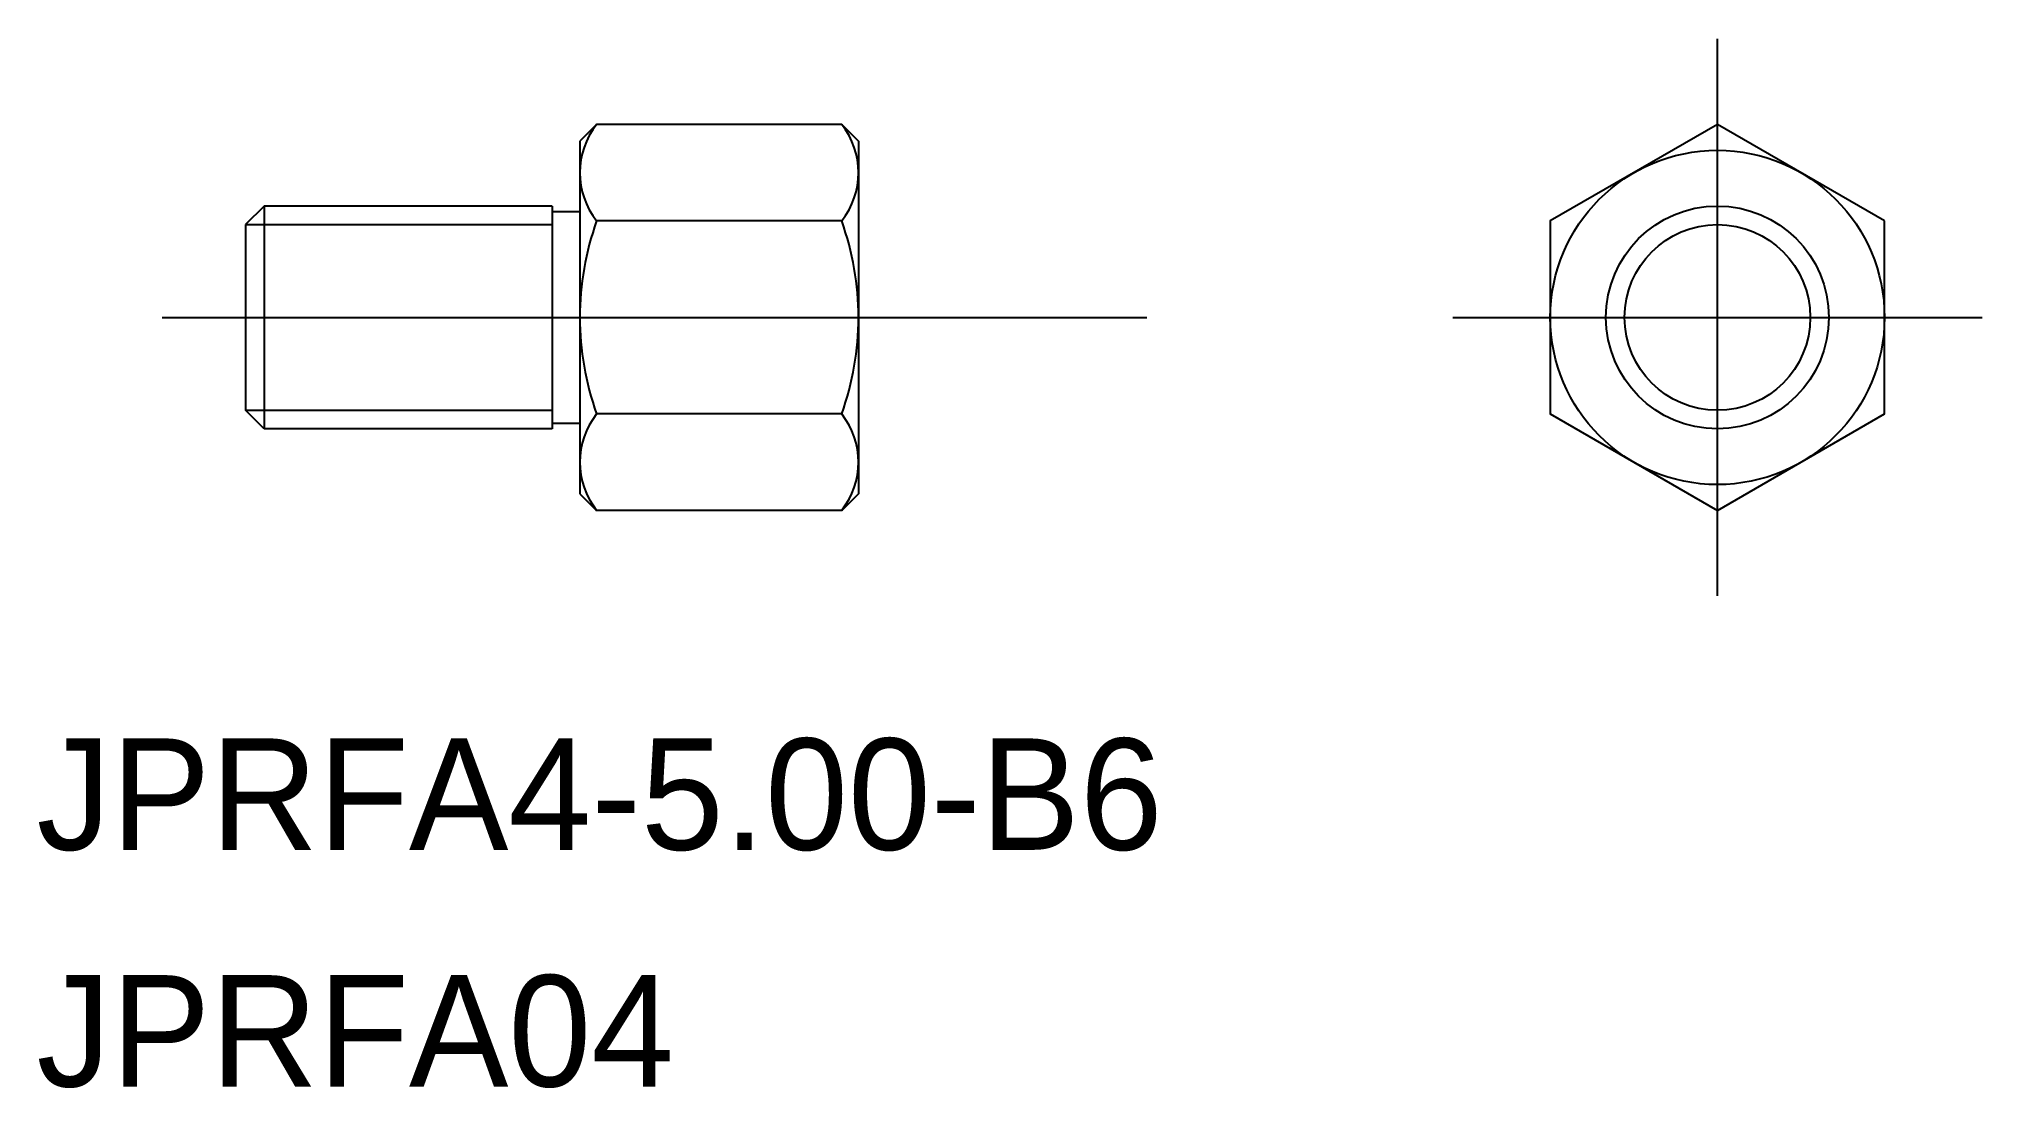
# Model space of a CAD drawing. Extents: x 397.9 to 432.8, y 661.5 to 680.3.
import ezdxf

# ---------------------------------------------------------------- set-up
doc = ezdxf.new("R2010")
doc.units = 0
doc.linetypes.add('CENTER', pattern=[50.8, 31.75, -6.35, 6.35, -6.35])
doc.linetypes.add('DASHED', pattern=[19.05, 12.7, -6.35])
doc.layers.get('0').update_dxf_attribs({"linetype": 'CONTINUOUS'})
doc.layers.add('CENTER', color=1, linetype='CENTER')

msp = doc.modelspace()

# ---------------------------------------------------------------- linework, layer by layer
at = {"color": 7, "linetype": 'CONTINUOUS'}
for p, q in [((407.948, 678.781), (407.648, 678.481)), ((407.648, 678.481), (407.648, 672.153)), ((412.348, 678.781), (407.948, 678.781)), ((412.348, 678.781), (412.648, 678.481)), ((412.648, 678.481), (412.648, 672.153)), ((401.981, 677.317), (401.648, 676.984)), ((407.148, 677.317), (401.981, 677.317)), ((401.981, 677.317), (401.981, 673.317)), ((407.148, 677.317), (407.148, 673.317)), ((407.148, 677.217), (407.648, 677.217)), ((401.648, 676.984), (401.648, 673.651)), ((412.348, 677.049), (407.948, 677.049)), ((401.981, 673.317), (401.648, 673.651)), ((412.348, 673.585), (407.948, 673.585)), ((407.148, 673.317), (401.981, 673.317)), ((407.148, 673.417), (407.648, 673.417)), ((407.648, 672.153), (407.948, 671.853)), ((412.348, 671.853), (407.948, 671.853)), ((412.648, 672.153), (412.348, 671.853))]:
    msp.add_line(p, q, dxfattribs=at)
at = {"color": 3, "linetype": 'CONTINUOUS'}
for p, q in [((401.648, 676.984), (407.148, 676.984)), ((401.648, 673.651), (407.148, 673.651))]:
    msp.add_line(p, q, dxfattribs=at)
at = {"color": 7, "linetype": 'CONTINUOUS'}
msp.add_lwpolyline([(431.067, 677.049), (428.067, 678.781), (425.067, 677.049), (425.067, 673.585), (428.067, 671.853), (431.067, 673.585)], close=True, dxfattribs=at)
msp.add_circle((428.067, 675.317), 3, dxfattribs=at)
at = {"color": 3, "linetype": 'DASHED'}
for radius in [2, 1.667]:
    msp.add_circle((428.067, 675.317), radius, dxfattribs=at)
at = {"color": 7, "linetype": 'CONTINUOUS'}
for centre, radius, start, end in [((409.048, 677.915), 1.4, 141.7868, 218.2132), ((411.248, 677.915), 1.4, 321.7868, 38.2132), ((412.798, 675.317), 5.15, 160.3471, 199.6529), ((407.498, 675.317), 5.15, 340.3471, 19.6529), ((409.048, 672.719), 1.4, 141.7868, 218.2132), ((411.248, 672.719), 1.4, 321.7868, 38.2132)]:
    msp.add_arc(centre, radius, start, end, dxfattribs=at)
at = {"layer": 'CENTER', "color": 1, "linetype": 'CENTER'}
for p, q in [((428.067, 670.317), (428.067, 680.317)), ((400.148, 675.317), (417.823, 675.317)), ((423.315, 675.317), (432.819, 675.317))]:
    msp.add_line(p, q, dxfattribs=at)

# ---------------------------------------------------------------- texts
at = {"color": 7, "linetype": 'CONTINUOUS'}
for s, p in [('JPRFA4-5.00-B6', (397.895, 665.76)), ('JPRFA04', (397.895, 661.511))]:
    msp.add_text(s, height=2, dxfattribs=at).set_placement(p)

doc.saveas('drawing.dxf')
